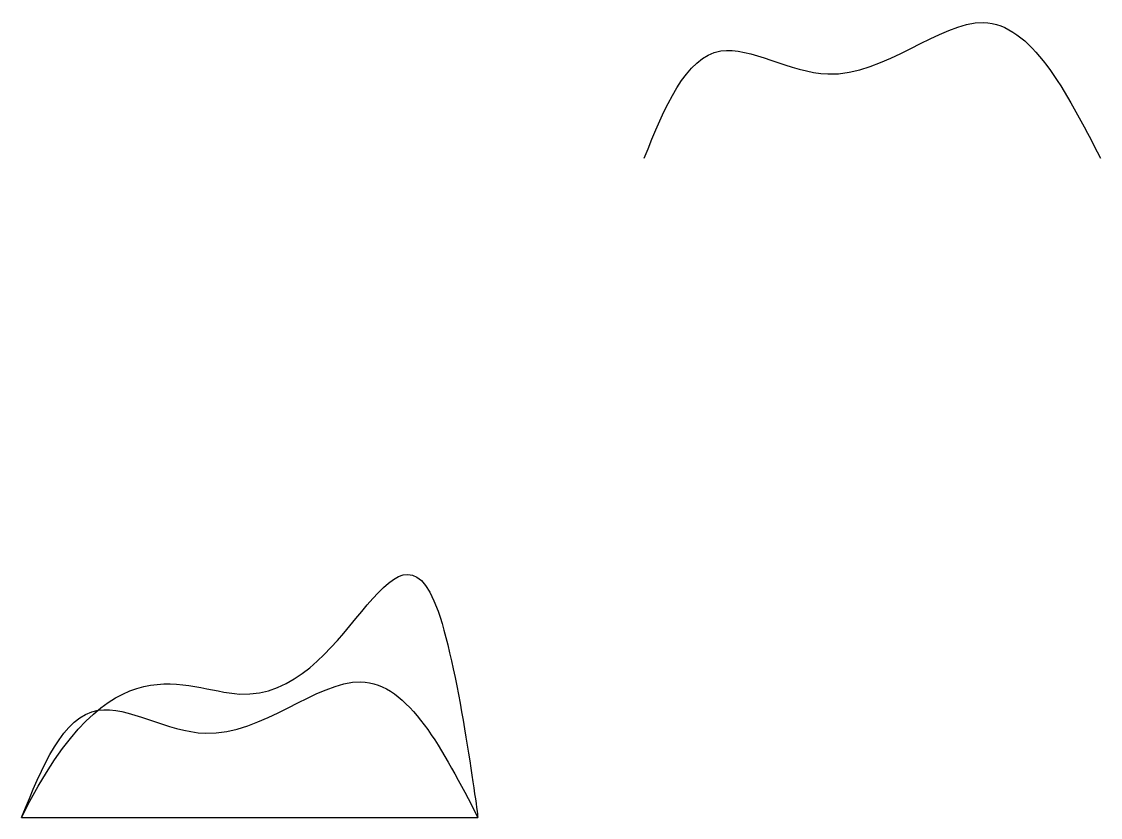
# Model space of a CAD drawing. Header units: inches. Extents: x 7.5 to 37, y 5 to 26.8.
import ezdxf

# ---------------------------------------------------------------- set-up
doc = ezdxf.new("R2010")
doc.units = ezdxf.units.IN
doc.header["$MEASUREMENT"] = 0
doc.layers.get('0').update_dxf_attribs({"lineweight": 25, "true_color": 0xffffff})

msp = doc.modelspace()

# ---------------------------------------------------------------- linework, layer by layer
msp.add_line((7.547, 5.047), (20.006, 5.047))
for points in [[(24.547, 23.047), (26.638, 25.974), (29.566, 25.347), (33.809, 26.75), (37.006, 23.047)], [(7.547, 5.047), (9.638, 7.974), (12.566, 7.347), (16.809, 8.75), (20.006, 5.047)]]:
    msp.add_spline(points, degree=3)
msp.add_open_spline([(7.547, 5.047), (10, 10), (14, 7), (17, 11), (19, 13), (20.006, 5.047), (20.006, 5.047)], degree=3)

doc.saveas('drawing.dxf')
